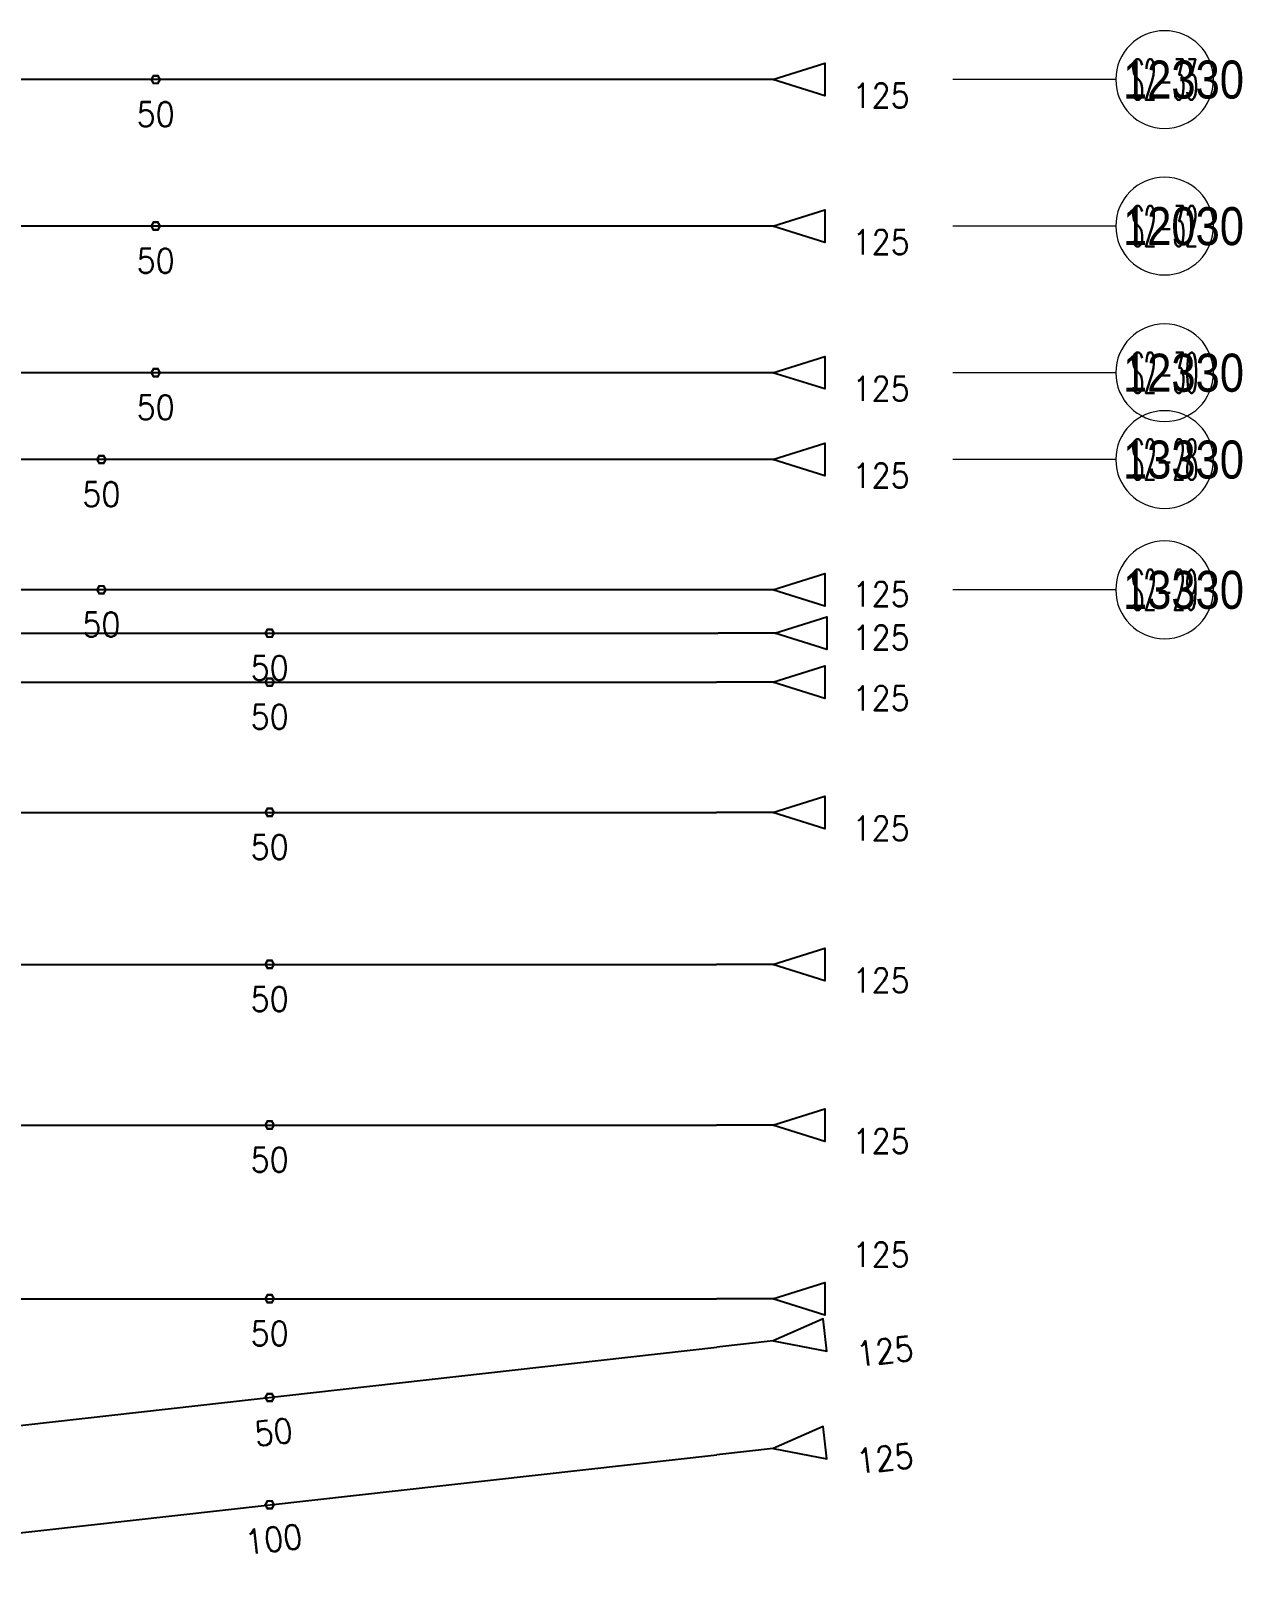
# Model space of a CAD drawing. Header units: millimetres. Extents: x 131700 to 589785, y -24154 to 46087.
# Drawn here: x 437164 to 448325, y 9146 to 23299 of the extents above; entities that cross this region are included whole.
import ezdxf
from ezdxf.enums import TextEntityAlignment as Align

# ---------------------------------------------------------------- set-up
doc = ezdxf.new("R2010")
doc.units = ezdxf.units.MM
doc.layers.get('0').update_dxf_attribs({"lineweight": 20})
doc.layers.add('ARES_TAG', color=3, linetype='Continuous')
doc.layers.add('NDC_S_TENDON', color=10, linetype='Continuous')
doc.layers.add('Current_plane_Column', color=7, linetype='Continuous', true_color=0x4b00ff)
doc.layers.add('NDC_LCAP', color=87, linetype='Continuous', plot=False)
for name, color, linetype, lineweight in [('NDC_S-TENDON', 6, 'Continuous', 35), ('NDC_S_ANNO', 7, 'Continuous', 20), ('NDC_S_SYMBOL', 1, 'Continuous', 15)]:
    doc.layers.add(name, color=color, linetype=linetype, lineweight=lineweight)
doc.styles.add('ARES_BIGTEXT', font='VHARIALN.TTF')
doc.styles.add('ARES_ROMANS_0.36', font='romans.shx', dxfattribs={"width": 0.36, "bigfont": 'vns.shx'})
doc.styles.get("Standard").update_dxf_attribs({"font": 'arial.ttf'})

# ---------------------------------------------------------------- blocks, each defined once
blk = doc.blocks.new('*U583')
at = {"layer": 'NDC_S_TENDON'}
blk.add_line((5123, 0), (56672, 0), dxfattribs=at)
blk.add_lwpolyline([(57192, 0), (57672, 150), (57672, -150), (57192, 0), (56672, 0)], dxfattribs=at)
at = {"layer": 'ARES_TAG', "style": 'ARES_ROMANS_0.36', "width": 0.36}
blk.add_attdef('S3', text='', height=375, dxfattribs=at).set_placement((-9038, 0), align=Align.MIDDLE_CENTER)
at = {"layer": 'NDC_LCAP', "style": 'ARES_BIGTEXT'}
blk.add_attdef('L', text='', height=350, dxfattribs=at).set_placement((-9769, 0), align=Align.MIDDLE_RIGHT)
blk = doc.blocks.new('*U586')
at = {"layer": 'NDC_S_TENDON'}
blk.add_line((5123, 0), (56672, 0), dxfattribs=at)
blk.add_lwpolyline([(57192, 0), (57672, 150), (57672, -150), (57192, 0), (56672, 0)], dxfattribs=at)
at = {"layer": 'ARES_TAG', "style": 'ARES_ROMANS_0.36', "width": 0.36}
blk.add_attdef('S3', text='', height=375, dxfattribs=at).set_placement((-10219, 0), align=Align.MIDDLE_CENTER)
at = {"layer": 'NDC_LCAP', "style": 'ARES_BIGTEXT'}
blk.add_attdef('L', text='', height=350, dxfattribs=at).set_placement((-10950, 0), align=Align.MIDDLE_RIGHT)
blk = doc.blocks.new('*U598')
at = {"layer": 'NDC_S_TENDON'}
blk.add_line((5123, 0), (56672, 0), dxfattribs=at)
blk.add_lwpolyline([(57192, 0), (57672, 150), (57672, -150), (57192, 0), (56672, 0)], dxfattribs=at)
at = {"layer": 'ARES_TAG', "style": 'ARES_ROMANS_0.36', "width": 0.36}
blk.add_attdef('S3', text='', height=375, dxfattribs=at).set_placement((-9956, 0), align=Align.MIDDLE_CENTER)
at = {"layer": 'NDC_LCAP', "style": 'ARES_BIGTEXT'}
blk.add_attdef('L', text='', height=350, dxfattribs=at).set_placement((-10687, 0), align=Align.MIDDLE_RIGHT)
blk = doc.blocks.new('*U601')
at = {"layer": 'NDC_S_TENDON'}
blk.add_line((5123, 0), (56672, 0), dxfattribs=at)
blk.add_lwpolyline([(57192, 0), (57672, 150), (57672, -150), (57192, 0), (56672, 0)], dxfattribs=at)
at = {"layer": 'ARES_TAG', "style": 'ARES_ROMANS_0.36', "width": 0.36}
blk.add_attdef('S3', text='', height=375, dxfattribs=at).set_placement((-9042, 0), align=Align.MIDDLE_CENTER)
at = {"layer": 'NDC_LCAP', "style": 'ARES_BIGTEXT'}
blk.add_attdef('L', text='', height=350, dxfattribs=at).set_placement((-9773, 0), align=Align.MIDDLE_RIGHT)
blk = doc.blocks.new('*U605')
at = {"layer": 'NDC_S_TENDON'}
blk.add_line((25150, 0), (34386, -1037), dxfattribs=at)
blk.add_lwpolyline([(34903, -1095), (35397, -999), (35363, -1297), (34903, -1095), (34386, -1037)], dxfattribs=at)
at = {"layer": 'ARES_TAG', "style": 'ARES_ROMANS_0.36', "width": 0.36}
blk.add_attdef('S3', text='', height=375, rotation=6.4084, dxfattribs=at).set_placement((-31310, -1669), align=Align.MIDDLE_CENTER)
at = {"layer": 'NDC_LCAP', "style": 'ARES_BIGTEXT'}
blk.add_attdef('L', text='', height=350, rotation=6.4084, dxfattribs=at).set_placement((-32037, -1751), align=Align.MIDDLE_RIGHT)
blk = doc.blocks.new('*U604')
at = {"layer": 'NDC_S_TENDON'}
blk.add_line((25150, 0), (34386, -1037), dxfattribs=at)
blk.add_lwpolyline([(34903, -1095), (35397, -999), (35363, -1297), (34903, -1095), (34386, -1037)], dxfattribs=at)
at = {"layer": 'ARES_TAG', "style": 'ARES_ROMANS_0.36', "width": 0.36}
blk.add_attdef('S3', text='', height=375, rotation=5.4684, dxfattribs=at).set_placement((-31315, -1423), align=Align.MIDDLE_CENTER)
at = {"layer": 'NDC_LCAP', "style": 'ARES_BIGTEXT'}
blk.add_attdef('L', text='', height=350, rotation=5.4684, dxfattribs=at).set_placement((-32043, -1493), align=Align.MIDDLE_RIGHT)
blk = doc.blocks.new('*U549')
at = {"layer": 'NDC_S_SYMBOL', "color": 3}
blk.add_line((-7068, 0), (-5568, 0), dxfattribs=at)
blk.add_circle((-7518, 0), 450, dxfattribs=at)
at = {"layer": 'NDC_S_TENDON'}
for p, q in [((7492, -150), (7492, 150)), ((-3388, 0), (-500, 0)), ((-500, 0), (5123, 0)), ((5123, 0), (6642, 0)), ((6642, 0), (7642, 0))]:
    blk.add_line(p, q, dxfattribs=at)
blk.add_lwpolyline([(-3908, 0), (-4388, 150), (-4388, -150), (-3908, 0), (-3388, 0)], dxfattribs=at)
at = {"layer": 'ARES_TAG', "style": 'ARES_ROMANS_0.36', "width": 0.36}
blk.add_attdef('S3', text='', height=375, dxfattribs=at).set_placement((-7518, 0), align=Align.MIDDLE_CENTER)
at = {"layer": 'NDC_LCAP', "style": 'ARES_BIGTEXT'}
blk.add_attdef('L', text='', height=350, dxfattribs=at).set_placement((-8249, 0), align=Align.MIDDLE_RIGHT)
blk = doc.blocks.new('*U550')
at = {"layer": 'NDC_S_SYMBOL', "color": 3}
blk.add_line((-7068, 0), (-5568, 0), dxfattribs=at)
blk.add_circle((-7518, 0), 450, dxfattribs=at)
at = {"layer": 'NDC_S_TENDON'}
for p, q in [((8792, -150), (8792, 150)), ((-3388, 0), (-500, 0)), ((-500, 0), (5123, 0)), ((5123, 0), (7942, 0)), ((7942, 0), (8942, 0))]:
    blk.add_line(p, q, dxfattribs=at)
blk.add_lwpolyline([(-3908, 0), (-4388, 150), (-4388, -150), (-3908, 0), (-3388, 0)], dxfattribs=at)
at = {"layer": 'ARES_TAG', "style": 'ARES_ROMANS_0.36', "width": 0.36}
blk.add_attdef('S3', text='', height=375, dxfattribs=at).set_placement((-7518, 0), align=Align.MIDDLE_CENTER)
at = {"layer": 'NDC_LCAP', "style": 'ARES_BIGTEXT'}
blk.add_attdef('L', text='', height=350, dxfattribs=at).set_placement((-8249, 0), align=Align.MIDDLE_RIGHT)
blk = doc.blocks.new('*U547')
at = {"layer": 'NDC_S_SYMBOL', "color": 3}
blk.add_line((-7068, 0), (-5568, 0), dxfattribs=at)
blk.add_circle((-7518, 0), 450, dxfattribs=at)
at = {"layer": 'NDC_S_TENDON'}
for p, q in [((7792, -150), (7792, 150)), ((-3388, 0), (-500, 0)), ((-500, 0), (5123, 0)), ((5123, 0), (6942, 0)), ((6942, 0), (7942, 0))]:
    blk.add_line(p, q, dxfattribs=at)
blk.add_lwpolyline([(-3908, 0), (-4388, 150), (-4388, -150), (-3908, 0), (-3388, 0)], dxfattribs=at)
at = {"layer": 'ARES_TAG', "style": 'ARES_ROMANS_0.36', "width": 0.36}
blk.add_attdef('S3', text='', height=375, dxfattribs=at).set_placement((-7518, 0), align=Align.MIDDLE_CENTER)
at = {"layer": 'NDC_LCAP', "style": 'ARES_BIGTEXT'}
blk.add_attdef('L', text='', height=350, dxfattribs=at).set_placement((-8249, 0), align=Align.MIDDLE_RIGHT)
blk = doc.blocks.new('*U558')
at = {"layer": 'NDC_S_SYMBOL', "color": 3}
blk.add_line((-7068, 0), (-5568, 0), dxfattribs=at)
blk.add_circle((-7518, 0), 450, dxfattribs=at)
at = {"layer": 'NDC_S_TENDON'}
for p, q in [((7792, -150), (7792, 150)), ((-3388, 0), (-500, 0)), ((-500, 0), (5123, 0)), ((5123, 0), (6942, 0)), ((6942, 0), (7942, 0))]:
    blk.add_line(p, q, dxfattribs=at)
blk.add_lwpolyline([(-3908, 0), (-4388, 150), (-4388, -150), (-3908, 0), (-3388, 0)], dxfattribs=at)
at = {"layer": 'ARES_TAG', "style": 'ARES_ROMANS_0.36', "width": 0.36}
blk.add_attdef('S3', text='', height=375, dxfattribs=at).set_placement((-7518, 0), align=Align.MIDDLE_CENTER)
at = {"layer": 'NDC_LCAP', "style": 'ARES_BIGTEXT'}
blk.add_attdef('L', text='', height=350, dxfattribs=at).set_placement((-8249, 0), align=Align.MIDDLE_RIGHT)
blk = doc.blocks.new('*U545')
at = {"layer": 'NDC_S_SYMBOL', "color": 3}
blk.add_line((-7068, 0), (-5568, 0), dxfattribs=at)
blk.add_circle((-7518, 0), 450, dxfattribs=at)
at = {"layer": 'NDC_S_TENDON'}
for p, q in [((8792, -150), (8792, 150)), ((-3388, 0), (-500, 0)), ((-500, 0), (5123, 0)), ((5123, 0), (7942, 0)), ((7942, 0), (8942, 0))]:
    blk.add_line(p, q, dxfattribs=at)
blk.add_lwpolyline([(-3908, 0), (-4388, 150), (-4388, -150), (-3908, 0), (-3388, 0)], dxfattribs=at)
at = {"layer": 'ARES_TAG', "style": 'ARES_ROMANS_0.36', "width": 0.36}
blk.add_attdef('S3', text='', height=375, dxfattribs=at).set_placement((-7518, 0), align=Align.MIDDLE_CENTER)
at = {"layer": 'NDC_LCAP', "style": 'ARES_BIGTEXT'}
blk.add_attdef('L', text='', height=350, dxfattribs=at).set_placement((-8249, 0), align=Align.MIDDLE_RIGHT)
blk = doc.blocks.new('TDX')
at = {"layer": 'NDC_S-TENDON', "linetype": 'Continuous'}
for points, elevation in [([(55755, 13350, 20, 20, 0), (55735, 13385, 20, 20, 0), (55695, 13385, 20, 20, 0), (55675, 13350, 20, 20, 0), (55695, 13315, 20, 20, 0), (55735, 13315, 20, 20, 0)], 2800), ([(55755, 13350, 20, 20, 0), (55735, 13385, 20, 20, 0), (55695, 13385, 20, 20, 0), (55675, 13350, 20, 20, 0), (55695, 13315, 20, 20, 0), (55735, 13315, 20, 20, 0)], 2800), ([(55755, 13350, 20, 20, 0), (55735, 13385, 20, 20, 0), (55695, 13385, 20, 20, 0), (55675, 13350, 20, 20, 0), (55695, 13315, 20, 20, 0), (55735, 13315, 20, 20, 0)], 5289), ([(55755, 13350, 20, 20, 0), (55735, 13385, 20, 20, 0), (55695, 13385, 20, 20, 0), (55675, 13350, 20, 20, 0), (55695, 13315, 20, 20, 0), (55735, 13315, 20, 20, 0)], 5289), ([(55755, 13349, 20, 20, 0), (55735, 13383, 20, 20, 0), (55695, 13383, 20, 20, 0), (55675, 13349, 20, 20, 0), (55695, 13314, 20, 20, 0), (55735, 13314, 20, 20, 0)], 4714), ([(55755, 13349, 20, 20, 0), (55735, 13383, 20, 20, 0), (55695, 13383, 20, 20, 0), (55675, 13349, 20, 20, 0), (55695, 13314, 20, 20, 0), (55735, 13314, 20, 20, 0)], 4714), ([(55755, 12000, 20, 20, 0), (55735, 12035, 20, 20, 0), (55695, 12035, 20, 20, 0), (55675, 12000, 20, 20, 0), (55695, 11965, 20, 20, 0), (55735, 11965, 20, 20, 0)], 2800), ([(55755, 12000, 20, 20, 0), (55735, 12035, 20, 20, 0), (55695, 12035, 20, 20, 0), (55675, 12000, 20, 20, 0), (55695, 11965, 20, 20, 0), (55735, 11965, 20, 20, 0)], 2800), ([(55755, 12000, 20, 20, 0), (55735, 12035, 20, 20, 0), (55695, 12035, 20, 20, 0), (55675, 12000, 20, 20, 0), (55695, 11965, 20, 20, 0), (55735, 11965, 20, 20, 0)], 5289), ([(55755, 12000, 20, 20, 0), (55735, 12035, 20, 20, 0), (55695, 12035, 20, 20, 0), (55675, 12000, 20, 20, 0), (55695, 11965, 20, 20, 0), (55735, 11965, 20, 20, 0)], 5289), ([(55755, 11999, 20, 20, 0), (55735, 12034, 20, 20, 0), (55695, 12034, 20, 20, 0), (55675, 11999, 20, 20, 0), (55695, 11964, 20, 20, 0), (55735, 11964, 20, 20, 0)], 4714), ([(55755, 11999, 20, 20, 0), (55735, 12034, 20, 20, 0), (55695, 12034, 20, 20, 0), (55675, 11999, 20, 20, 0), (55695, 11964, 20, 20, 0), (55735, 11964, 20, 20, 0)], 4714), ([(55755, 10650, 20, 20, 0), (55735, 10685, 20, 20, 0), (55695, 10685, 20, 20, 0), (55675, 10650, 20, 20, 0), (55695, 10615, 20, 20, 0), (55735, 10615, 20, 20, 0)], 2550), ([(55755, 10650, 20, 20, 0), (55735, 10685, 20, 20, 0), (55695, 10685, 20, 20, 0), (55675, 10650, 20, 20, 0), (55695, 10615, 20, 20, 0), (55735, 10615, 20, 20, 0)], 2550), ([(55755, 10650, 20, 20, 0), (55735, 10685, 20, 20, 0), (55695, 10685, 20, 20, 0), (55675, 10650, 20, 20, 0), (55695, 10615, 20, 20, 0), (55735, 10615, 20, 20, 0)], 5039), ([(55755, 10650, 20, 20, 0), (55735, 10685, 20, 20, 0), (55695, 10685, 20, 20, 0), (55675, 10650, 20, 20, 0), (55695, 10615, 20, 20, 0), (55735, 10615, 20, 20, 0)], 5039), ([(55755, 10649, 20, 20, 0), (55735, 10684, 20, 20, 0), (55695, 10684, 20, 20, 0), (55675, 10649, 20, 20, 0), (55695, 10614, 20, 20, 0), (55735, 10614, 20, 20, 0)], 4464), ([(55755, 10649, 20, 20, 0), (55735, 10684, 20, 20, 0), (55695, 10684, 20, 20, 0), (55675, 10649, 20, 20, 0), (55695, 10614, 20, 20, 0), (55735, 10614, 20, 20, 0)], 4464), ([(55255, 9850, 20, 20, 0), (55235, 9885, 20, 20, 0), (55195, 9885, 20, 20, 0), (55175, 9850, 20, 20, 0), (55195, 9815, 20, 20, 0), (55235, 9815, 20, 20, 0)], 2550), ([(55255, 9850, 20, 20, 0), (55235, 9885, 20, 20, 0), (55195, 9885, 20, 20, 0), (55175, 9850, 20, 20, 0), (55195, 9815, 20, 20, 0), (55235, 9815, 20, 20, 0)], 2550), ([(55255, 9850, 20, 20, 0), (55235, 9885, 20, 20, 0), (55195, 9885, 20, 20, 0), (55175, 9850, 20, 20, 0), (55195, 9815, 20, 20, 0), (55235, 9815, 20, 20, 0)], 5039), ([(55255, 9850, 20, 20, 0), (55235, 9885, 20, 20, 0), (55195, 9885, 20, 20, 0), (55175, 9850, 20, 20, 0), (55195, 9815, 20, 20, 0), (55235, 9815, 20, 20, 0)], 5039), ([(55255, 9849, 20, 20, 0), (55235, 9884, 20, 20, 0), (55195, 9884, 20, 20, 0), (55175, 9849, 20, 20, 0), (55195, 9814, 20, 20, 0), (55235, 9814, 20, 20, 0)], 4464), ([(55255, 9849, 20, 20, 0), (55235, 9884, 20, 20, 0), (55195, 9884, 20, 20, 0), (55175, 9849, 20, 20, 0), (55195, 9814, 20, 20, 0), (55235, 9814, 20, 20, 0)], 4464), ([(55255, 8650, 20, 20, 0), (55235, 8685, 20, 20, 0), (55195, 8685, 20, 20, 0), (55175, 8650, 20, 20, 0), (55195, 8615, 20, 20, 0), (55235, 8615, 20, 20, 0)], 2550), ([(55255, 8650, 20, 20, 0), (55235, 8685, 20, 20, 0), (55195, 8685, 20, 20, 0), (55175, 8650, 20, 20, 0), (55195, 8615, 20, 20, 0), (55235, 8615, 20, 20, 0)], 2550), ([(55255, 8650, 20, 20, 0), (55235, 8685, 20, 20, 0), (55195, 8685, 20, 20, 0), (55175, 8650, 20, 20, 0), (55195, 8615, 20, 20, 0), (55235, 8615, 20, 20, 0)], 5039), ([(55255, 8650, 20, 20, 0), (55235, 8685, 20, 20, 0), (55195, 8685, 20, 20, 0), (55175, 8650, 20, 20, 0), (55195, 8615, 20, 20, 0), (55235, 8615, 20, 20, 0)], 5039), ([(55255, 8649, 20, 20, 0), (55235, 8684, 20, 20, 0), (55195, 8684, 20, 20, 0), (55175, 8649, 20, 20, 0), (55195, 8614, 20, 20, 0), (55235, 8614, 20, 20, 0)], 4464), ([(55255, 8649, 20, 20, 0), (55235, 8684, 20, 20, 0), (55195, 8684, 20, 20, 0), (55175, 8649, 20, 20, 0), (55195, 8614, 20, 20, 0), (55235, 8614, 20, 20, 0)], 4464), ([(56805, 8250, 20, 20, 0), (56785, 8285, 20, 20, 0), (56745, 8285, 20, 20, 0), (56725, 8250, 20, 20, 0), (56745, 8215, 20, 20, 0), (56785, 8215, 20, 20, 0)], 2550), ([(56805, 8250, 20, 20, 0), (56785, 8285, 20, 20, 0), (56745, 8285, 20, 20, 0), (56725, 8250, 20, 20, 0), (56745, 8215, 20, 20, 0), (56785, 8215, 20, 20, 0)], 2550), ([(56805, 8250, 20, 20, 0), (56785, 8285, 20, 20, 0), (56745, 8285, 20, 20, 0), (56725, 8250, 20, 20, 0), (56745, 8215, 20, 20, 0), (56785, 8215, 20, 20, 0)], 5039), ([(56805, 8250, 20, 20, 0), (56785, 8285, 20, 20, 0), (56745, 8285, 20, 20, 0), (56725, 8250, 20, 20, 0), (56745, 8215, 20, 20, 0), (56785, 8215, 20, 20, 0)], 5039), ([(56805, 8249, 20, 20, 0), (56785, 8284, 20, 20, 0), (56745, 8284, 20, 20, 0), (56725, 8249, 20, 20, 0), (56745, 8214, 20, 20, 0), (56785, 8214, 20, 20, 0)], 4464), ([(56805, 8249, 20, 20, 0), (56785, 8284, 20, 20, 0), (56745, 8284, 20, 20, 0), (56725, 8249, 20, 20, 0), (56745, 8214, 20, 20, 0), (56785, 8214, 20, 20, 0)], 4464), ([(56805, 7800, 20, 20, 0), (56785, 7834, 20, 20, 0), (56745, 7834, 20, 20, 0), (56725, 7800, 20, 20, 0), (56745, 7765, 20, 20, 0), (56785, 7765, 20, 20, 0)], 2800), ([(56805, 7800, 20, 20, 0), (56785, 7834, 20, 20, 0), (56745, 7834, 20, 20, 0), (56725, 7800, 20, 20, 0), (56745, 7765, 20, 20, 0), (56785, 7765, 20, 20, 0)], 2800), ([(56805, 7800, 20, 20, 0), (56785, 7834, 20, 20, 0), (56745, 7834, 20, 20, 0), (56725, 7800, 20, 20, 0), (56745, 7765, 20, 20, 0), (56785, 7765, 20, 20, 0)], 5289), ([(56805, 7800, 20, 20, 0), (56785, 7834, 20, 20, 0), (56745, 7834, 20, 20, 0), (56725, 7800, 20, 20, 0), (56745, 7765, 20, 20, 0), (56785, 7765, 20, 20, 0)], 5289), ([(56805, 7799, 20, 20, 0), (56785, 7833, 20, 20, 0), (56745, 7833, 20, 20, 0), (56725, 7799, 20, 20, 0), (56745, 7764, 20, 20, 0), (56785, 7764, 20, 20, 0)], 4714), ([(56805, 7799, 20, 20, 0), (56785, 7833, 20, 20, 0), (56745, 7833, 20, 20, 0), (56725, 7799, 20, 20, 0), (56745, 7764, 20, 20, 0), (56785, 7764, 20, 20, 0)], 4714), ([(56805, 6600, 20, 20, 0), (56785, 6635, 20, 20, 0), (56745, 6635, 20, 20, 0), (56725, 6600, 20, 20, 0), (56745, 6565, 20, 20, 0), (56785, 6565, 20, 20, 0)], 2800), ([(56805, 6600, 20, 20, 0), (56785, 6635, 20, 20, 0), (56745, 6635, 20, 20, 0), (56725, 6600, 20, 20, 0), (56745, 6565, 20, 20, 0), (56785, 6565, 20, 20, 0)], 2800), ([(56805, 6600, 20, 20, 0), (56785, 6635, 20, 20, 0), (56745, 6635, 20, 20, 0), (56725, 6600, 20, 20, 0), (56745, 6565, 20, 20, 0), (56785, 6565, 20, 20, 0)], 5289), ([(56805, 6600, 20, 20, 0), (56785, 6635, 20, 20, 0), (56745, 6635, 20, 20, 0), (56725, 6600, 20, 20, 0), (56745, 6565, 20, 20, 0), (56785, 6565, 20, 20, 0)], 5289), ([(56805, 6599, 20, 20, 0), (56785, 6634, 20, 20, 0), (56745, 6634, 20, 20, 0), (56725, 6599, 20, 20, 0), (56745, 6564, 20, 20, 0), (56785, 6564, 20, 20, 0)], 4714), ([(56805, 6599, 20, 20, 0), (56785, 6634, 20, 20, 0), (56745, 6634, 20, 20, 0), (56725, 6599, 20, 20, 0), (56745, 6564, 20, 20, 0), (56785, 6564, 20, 20, 0)], 4714), ([(56805, 5200, 20, 20, 0), (56785, 5235, 20, 20, 0), (56745, 5235, 20, 20, 0), (56725, 5200, 20, 20, 0), (56745, 5165, 20, 20, 0), (56785, 5165, 20, 20, 0)], 2800), ([(56805, 5200, 20, 20, 0), (56785, 5235, 20, 20, 0), (56745, 5235, 20, 20, 0), (56725, 5200, 20, 20, 0), (56745, 5165, 20, 20, 0), (56785, 5165, 20, 20, 0)], 2800), ([(56805, 5200, 20, 20, 0), (56785, 5235, 20, 20, 0), (56745, 5235, 20, 20, 0), (56725, 5200, 20, 20, 0), (56745, 5165, 20, 20, 0), (56785, 5165, 20, 20, 0)], 5289), ([(56805, 5200, 20, 20, 0), (56785, 5235, 20, 20, 0), (56745, 5235, 20, 20, 0), (56725, 5200, 20, 20, 0), (56745, 5165, 20, 20, 0), (56785, 5165, 20, 20, 0)], 5289), ([(56805, 5199, 20, 20, 0), (56785, 5234, 20, 20, 0), (56745, 5234, 20, 20, 0), (56725, 5199, 20, 20, 0), (56745, 5164, 20, 20, 0), (56785, 5164, 20, 20, 0)], 4714), ([(56805, 5199, 20, 20, 0), (56785, 5234, 20, 20, 0), (56745, 5234, 20, 20, 0), (56725, 5199, 20, 20, 0), (56745, 5164, 20, 20, 0), (56785, 5164, 20, 20, 0)], 4714), ([(56805, 3720, 20, 20, 0), (56785, 3755, 20, 20, 0), (56745, 3755, 20, 20, 0), (56725, 3720, 20, 20, 0), (56745, 3685, 20, 20, 0), (56785, 3685, 20, 20, 0)], 2800), ([(56805, 3720, 20, 20, 0), (56785, 3755, 20, 20, 0), (56745, 3755, 20, 20, 0), (56725, 3720, 20, 20, 0), (56745, 3685, 20, 20, 0), (56785, 3685, 20, 20, 0)], 2800), ([(56805, 3720, 20, 20, 0), (56785, 3755, 20, 20, 0), (56745, 3755, 20, 20, 0), (56725, 3720, 20, 20, 0), (56745, 3685, 20, 20, 0), (56785, 3685, 20, 20, 0)], 5289), ([(56805, 3720, 20, 20, 0), (56785, 3755, 20, 20, 0), (56745, 3755, 20, 20, 0), (56725, 3720, 20, 20, 0), (56745, 3685, 20, 20, 0), (56785, 3685, 20, 20, 0)], 5289), ([(56805, 3719, 20, 20, 0), (56785, 3754, 20, 20, 0), (56745, 3754, 20, 20, 0), (56725, 3719, 20, 20, 0), (56745, 3684, 20, 20, 0), (56785, 3684, 20, 20, 0)], 4714), ([(56805, 3719, 20, 20, 0), (56785, 3754, 20, 20, 0), (56745, 3754, 20, 20, 0), (56725, 3719, 20, 20, 0), (56745, 3684, 20, 20, 0), (56785, 3684, 20, 20, 0)], 4714), ([(56805, 2120, 20, 20, 0), (56785, 2155, 20, 20, 0), (56745, 2155, 20, 20, 0), (56725, 2120, 20, 20, 0), (56745, 2085, 20, 20, 0), (56785, 2085, 20, 20, 0)], 2800), ([(56805, 2120, 20, 20, 0), (56785, 2155, 20, 20, 0), (56745, 2155, 20, 20, 0), (56725, 2120, 20, 20, 0), (56745, 2085, 20, 20, 0), (56785, 2085, 20, 20, 0)], 2800), ([(56805, 2120, 20, 20, 0), (56785, 2155, 20, 20, 0), (56745, 2155, 20, 20, 0), (56725, 2120, 20, 20, 0), (56745, 2085, 20, 20, 0), (56785, 2085, 20, 20, 0)], 5289), ([(56805, 2120, 20, 20, 0), (56785, 2155, 20, 20, 0), (56745, 2155, 20, 20, 0), (56725, 2120, 20, 20, 0), (56745, 2085, 20, 20, 0), (56785, 2085, 20, 20, 0)], 5289), ([(56805, 2119, 20, 20, 0), (56785, 2154, 20, 20, 0), (56745, 2154, 20, 20, 0), (56725, 2119, 20, 20, 0), (56745, 2084, 20, 20, 0), (56785, 2084, 20, 20, 0)], 4714), ([(56805, 2119, 20, 20, 0), (56785, 2154, 20, 20, 0), (56745, 2154, 20, 20, 0), (56725, 2119, 20, 20, 0), (56745, 2084, 20, 20, 0), (56785, 2084, 20, 20, 0)], 4714), ([(56805, 1211, 20, 20, 0), (56785, 1245, 20, 20, 0), (56745, 1245, 20, 20, 0), (56725, 1211, 20, 20, 0), (56745, 1176, 20, 20, 0), (56785, 1176, 20, 20, 0)], 2800), ([(56805, 1211, 20, 20, 0), (56785, 1245, 20, 20, 0), (56745, 1245, 20, 20, 0), (56725, 1211, 20, 20, 0), (56745, 1176, 20, 20, 0), (56785, 1176, 20, 20, 0)], 2800), ([(56805, 1211, 20, 20, 0), (56785, 1245, 20, 20, 0), (56745, 1245, 20, 20, 0), (56725, 1211, 20, 20, 0), (56745, 1176, 20, 20, 0), (56785, 1176, 20, 20, 0)], 5289), ([(56805, 1211, 20, 20, 0), (56785, 1245, 20, 20, 0), (56745, 1245, 20, 20, 0), (56725, 1211, 20, 20, 0), (56745, 1176, 20, 20, 0), (56785, 1176, 20, 20, 0)], 5289), ([(56805, 1209, 20, 20, 0), (56785, 1244, 20, 20, 0), (56745, 1244, 20, 20, 0), (56725, 1209, 20, 20, 0), (56745, 1175, 20, 20, 0), (56785, 1175, 20, 20, 0)], 4714), ([(56805, 1209, 20, 20, 0), (56785, 1244, 20, 20, 0), (56745, 1244, 20, 20, 0), (56725, 1209, 20, 20, 0), (56745, 1175, 20, 20, 0), (56785, 1175, 20, 20, 0)], 4714), ([(56805, 223, 20, 20, 0), (56785, 257, 20, 20, 0), (56745, 257, 20, 20, 0), (56725, 223, 20, 20, 0), (56745, 188, 20, 20, 0), (56785, 188, 20, 20, 0)], 2500), ([(56805, 223, 20, 20, 0), (56785, 257, 20, 20, 0), (56745, 257, 20, 20, 0), (56725, 223, 20, 20, 0), (56745, 188, 20, 20, 0), (56785, 188, 20, 20, 0)], 2500), ([(56805, 223, 20, 20, 0), (56785, 257, 20, 20, 0), (56745, 257, 20, 20, 0), (56725, 223, 20, 20, 0), (56745, 188, 20, 20, 0), (56785, 188, 20, 20, 0)], 4989), ([(56805, 223, 20, 20, 0), (56785, 257, 20, 20, 0), (56745, 257, 20, 20, 0), (56725, 223, 20, 20, 0), (56745, 188, 20, 20, 0), (56785, 188, 20, 20, 0)], 4989), ([(56805, 221, 20, 20, 0), (56785, 256, 20, 20, 0), (56745, 256, 20, 20, 0), (56725, 221, 20, 20, 0), (56745, 187, 20, 20, 0), (56785, 187, 20, 20, 0)], 4414), ([(56805, 221, 20, 20, 0), (56785, 256, 20, 20, 0), (56745, 256, 20, 20, 0), (56725, 221, 20, 20, 0), (56745, 187, 20, 20, 0), (56785, 187, 20, 20, 0)], 4414)]:
    blk.add_lwpolyline(points, format="xyseb", close=True, dxfattribs=dict(at, elevation=elevation))
ref = blk.add_blockref('*U558', (57492, 13349, 4789), dxfattribs=dict(xscale=-1))
ref.add_attrib('L', '12330', dxfattribs={"layer": 'NDC_LCAP', "height": 350, "style": 'ARES_BIGTEXT'}).set_placement((65741, 13349, 4789), align=Align.MIDDLE_RIGHT)
ref.add_attrib('S3', 'S2-33', dxfattribs={"layer": 'ARES_TAG', "height": 375, "style": 'ARES_ROMANS_0.36', "width": 0.36}).set_placement((65010, 13349, 4789), align=Align.MIDDLE_CENTER)
ref = blk.add_blockref('*U549', (57492, 11999, 4789), dxfattribs=dict(xscale=-1))
ref.add_attrib('L', '12030', dxfattribs={"layer": 'NDC_LCAP', "height": 350, "style": 'ARES_BIGTEXT'}).set_placement((65741, 11999, 4789), align=Align.MIDDLE_RIGHT)
ref.add_attrib('S3', 'S2-32', dxfattribs={"layer": 'ARES_TAG', "height": 375, "style": 'ARES_ROMANS_0.36', "width": 0.36}).set_placement((65010, 11999, 4789), align=Align.MIDDLE_CENTER)
ref = blk.add_blockref('*U547', (57492, 10649, 4789), dxfattribs=dict(xscale=-1))
ref.add_attrib('L', '12330', dxfattribs={"layer": 'NDC_LCAP', "height": 350, "style": 'ARES_BIGTEXT'}).set_placement((65741, 10649, 4789), align=Align.MIDDLE_RIGHT)
ref.add_attrib('S3', 'S2-30', dxfattribs={"layer": 'ARES_TAG', "height": 375, "style": 'ARES_ROMANS_0.36', "width": 0.36}).set_placement((65010, 10649, 4789), align=Align.MIDDLE_CENTER)
ref = blk.add_blockref('*U545', (57492, 9849, 1914), dxfattribs=dict(xscale=-1))
ref.add_attrib('L', '13330', dxfattribs={"layer": 'NDC_LCAP', "height": 350, "style": 'ARES_BIGTEXT'}).set_placement((65741, 9849, 1914), align=Align.MIDDLE_RIGHT)
ref.add_attrib('S3', 'S2-28', dxfattribs={"layer": 'ARES_TAG', "height": 375, "style": 'ARES_ROMANS_0.36', "width": 0.36}).set_placement((65010, 9849, 1914), align=Align.MIDDLE_CENTER)
ref = blk.add_blockref('*U550', (57492, 8649, 1914), dxfattribs=dict(xscale=-1))
ref.add_attrib('L', '13330', dxfattribs={"layer": 'NDC_LCAP', "height": 350, "style": 'ARES_BIGTEXT'}).set_placement((65741, 8649, 1914), align=Align.MIDDLE_RIGHT)
ref.add_attrib('S3', 'S2-29', dxfattribs={"layer": 'ARES_TAG', "height": 375, "style": 'ARES_ROMANS_0.36', "width": 0.36}).set_placement((65010, 8649, 1914), align=Align.MIDDLE_CENTER)
for name, p in [('*U598', (4226, 8249, 4587)), ('*U583', (4209, 7799, 4717)), ('*U583', (4209, 6599, 4717)), ('*U601', (4209, 5199, 4717)), ('*U583', (4209, 3719, 4717)), ('*U586', (4209, 2119, 4717))]:
    blk.add_blockref(name, p)
at = {"xscale": -1, "rotation": 180}
for name, p in [('*U604', (26500, 637, 4614)), ('*U605', (26500, -354, 4422))]:
    blk.add_blockref(name, p, dxfattribs=at)
at = {"layer": 'NDC_S_ANNO', "linetype": 'Continuous', "char_height": 225, "attachment_point": 5, "line_spacing_factor": 0.75}
for s, insert in [('\\FSTANDARD.shx;125', (62398, 13203, 2875)), ('\\FSTANDARD.shx;125', (62398, 13203, 5364)), ('\\FSTANDARD.shx;125', (62398, 13201, 4789)), ('\\FSTANDARD.shx;50', (55715, 13030, 2800)), ('\\FSTANDARD.shx;50', (55715, 13030, 5289)), ('\\FSTANDARD.shx;50', (55715, 13029, 4714)), ('\\FSTANDARD.shx;125', (62398, 11853, 2875)), ('\\FSTANDARD.shx;125', (62398, 11853, 5364)), ('\\FSTANDARD.shx;125', (62398, 11851, 4789)), ('\\FSTANDARD.shx;50', (55715, 11680, 2800)), ('\\FSTANDARD.shx;50', (55715, 11680, 5289)), ('\\FSTANDARD.shx;50', (55715, 11679, 4714)), ('\\FSTANDARD.shx;125', (62398, 10503, 2875)), ('\\FSTANDARD.shx;125', (62398, 10503, 5364)), ('\\FSTANDARD.shx;125', (62398, 10501, 4789)), ('\\FSTANDARD.shx;50', (55715, 10330, 2550)), ('\\FSTANDARD.shx;50', (55715, 10330, 5039)), ('\\FSTANDARD.shx;50', (55715, 10329, 4464)), ('\\FSTANDARD.shx;125', (62398, 9703, 2875)), ('\\FSTANDARD.shx;125', (62398, 9703, 5364)), ('\\FSTANDARD.shx;125', (62398, 9701, 4789)), ('\\FSTANDARD.shx;50', (55215, 9530, 2550)), ('\\FSTANDARD.shx;50', (55215, 9530, 5039)), ('\\FSTANDARD.shx;50', (55215, 9529, 4464)), ('\\FSTANDARD.shx;125', (62398, 8611, 2875)), ('\\FSTANDARD.shx;125', (62398, 8611, 5364)), ('\\FSTANDARD.shx;125', (62398, 8609, 4789)), ('\\FSTANDARD.shx;50', (55215, 8330, 2550)), ('\\FSTANDARD.shx;50', (55215, 8330, 5039)), ('\\FSTANDARD.shx;50', (55215, 8329, 4464)), ('\\FSTANDARD.shx;125', (62398, 8211, 2875)), ('\\FSTANDARD.shx;125', (62398, 8211, 5364)), ('\\FSTANDARD.shx;125', (62398, 8209, 4789)), ('\\FSTANDARD.shx;50', (56765, 7930, 2550)), ('\\FSTANDARD.shx;50', (56765, 7930, 5039)), ('\\FSTANDARD.shx;50', (56765, 7929, 4464)), ('\\FSTANDARD.shx;125', (62398, 7652, 2875)), ('\\FSTANDARD.shx;125', (62398, 7652, 5364)), ('\\FSTANDARD.shx;125', (62398, 7651, 4789)), ('\\FSTANDARD.shx;50', (56765, 7480, 2800)), ('\\FSTANDARD.shx;50', (56765, 7480, 5289)), ('\\FSTANDARD.shx;50', (56765, 7479, 4714)), ('\\FSTANDARD.shx;125', (62398, 6453, 2875)), ('\\FSTANDARD.shx;125', (62398, 6453, 5364)), ('\\FSTANDARD.shx;125', (62398, 6452, 4789)), ('\\FSTANDARD.shx;50', (56765, 6280, 2800)), ('\\FSTANDARD.shx;50', (56765, 6280, 5289)), ('\\FSTANDARD.shx;50', (56765, 6279, 4714)), ('\\FSTANDARD.shx;125', (62398, 5053, 2875)), ('\\FSTANDARD.shx;125', (62398, 5053, 5364)), ('\\FSTANDARD.shx;125', (62398, 5052, 4789)), ('\\FSTANDARD.shx;50', (56765, 4880, 2800)), ('\\FSTANDARD.shx;50', (56765, 4880, 5289)), ('\\FSTANDARD.shx;50', (56765, 4879, 4714)), ('\\FSTANDARD.shx;125', (62398, 3573, 2875)), ('\\FSTANDARD.shx;125', (62398, 3573, 5364)), ('\\FSTANDARD.shx;125', (62398, 3571, 4789)), ('\\FSTANDARD.shx;50', (56765, 3400, 2800)), ('\\FSTANDARD.shx;50', (56765, 3400, 5289)), ('\\FSTANDARD.shx;50', (56765, 3399, 4714)), ('\\FSTANDARD.shx;125', (62398, 2527, 2875)), ('\\FSTANDARD.shx;125', (62398, 2527, 5364)), ('\\FSTANDARD.shx;125', (62398, 2526, 4789)), ('\\FSTANDARD.shx;50', (56765, 1800, 2800)), ('\\FSTANDARD.shx;50', (56765, 1800, 5289)), ('\\FSTANDARD.shx;50', (56765, 1799, 4714))]:
    blk.add_mtext(s, dxfattribs=dict(at, insert=insert))
at = {"layer": 'NDC_S_ANNO', "linetype": 'Continuous', "char_height": 225, "attachment_point": 5, "rotation": 6.3865, "line_spacing_factor": 0.75}
for s, insert in [('\\FSTANDARD.shx;125', (62433, 1638, 2875)), ('\\FSTANDARD.shx;125', (62433, 1638, 5364)), ('\\FSTANDARD.shx;125', (62434, 1636, 4789)), ('\\FSTANDARD.shx;50', (56801, 892, 2800)), ('\\FSTANDARD.shx;50', (56801, 892, 5289)), ('\\FSTANDARD.shx;50', (56801, 891, 4714)), ('\\FSTANDARD.shx;125', (62433, 650, 2875)), ('\\FSTANDARD.shx;125', (62433, 650, 5364)), ('\\FSTANDARD.shx;125', (62434, 648, 4789)), ('\\FSTANDARD.shx;100', (56801, -95, 2500)), ('\\FSTANDARD.shx;100', (56801, -95, 4989)), ('\\FSTANDARD.shx;100', (56801, -97, 4414))]:
    blk.add_mtext(s, dxfattribs=dict(at, insert=insert))

msp = doc.modelspace()

# ---------------------------------------------------------------- block references
at = {"layer": 'Current_plane_Column'}
msp.add_blockref('TDX', (382600, 9500), dxfattribs=at)

doc.saveas('drawing.dxf')
